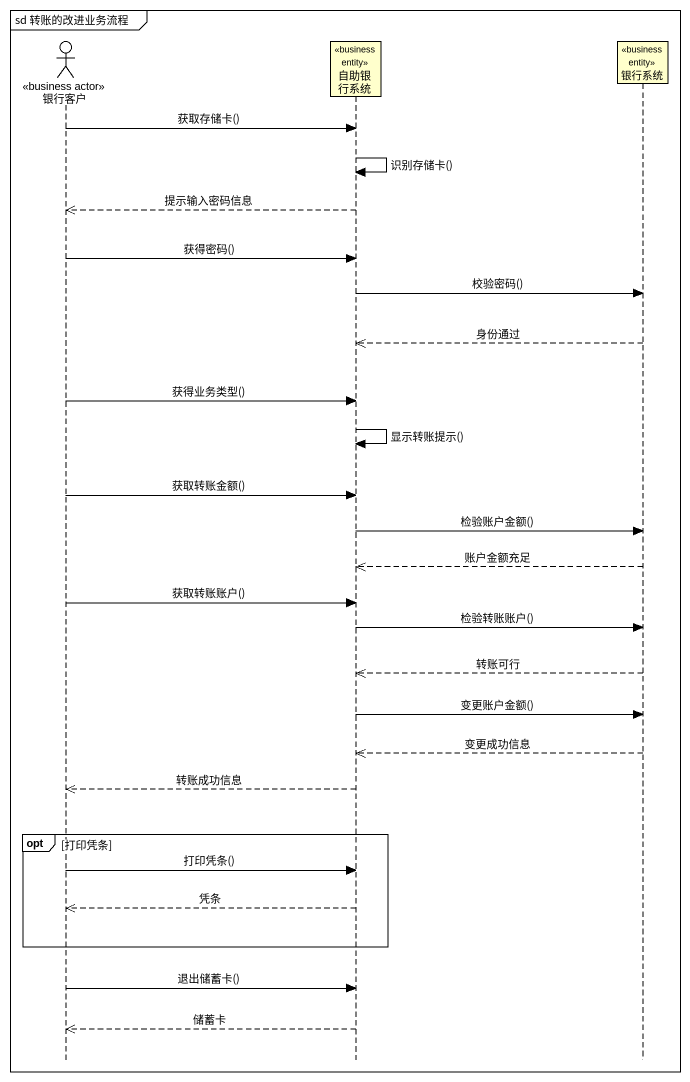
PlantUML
@startuml
mainframe sd 转账的改进业务流程
hide footbox
actor 银行客户 <<business actor>>
participant 自助银行系统 <<business entity>>
participant 银行系统 <<business entity>>

银行客户 -> 自助银行系统 : 获取存储卡()
自助银行系统 -> 自助银行系统 : 识别存储卡()
自助银行系统 -->> 银行客户 : 提示输入密码信息
银行客户 -> 自助银行系统 : 获得密码()
自助银行系统 -> 银行系统 : 校验密码()
银行系统 -->> 自助银行系统 : 身份通过
银行客户 -> 自助银行系统 : 获得业务类型()
自助银行系统 -> 自助银行系统 : 显示转账提示()
银行客户 -> 自助银行系统 : 获取转账金额()
自助银行系统 -> 银行系统 : 检验账户金额()
银行系统 -->> 自助银行系统 : 账户金额充足
银行客户 -> 自助银行系统 : 获取转账账户()
自助银行系统 -> 银行系统 : 检验转账账户()
银行系统 -->> 自助银行系统 : 转账可行
自助银行系统 -> 银行系统 : 变更账户金额()
银行系统 -->> 自助银行系统 : 变更成功信息
自助银行系统 -->> 银行客户 : 转账成功信息
opt 打印凭条
  银行客户 -> 自助银行系统 : 打印凭条()
  自助银行系统 -->> 银行客户 : 凭条
end
银行客户 -> 自助银行系统 : 退出储蓄卡()
自助银行系统 -->> 银行客户 : 储蓄卡
@enduml
